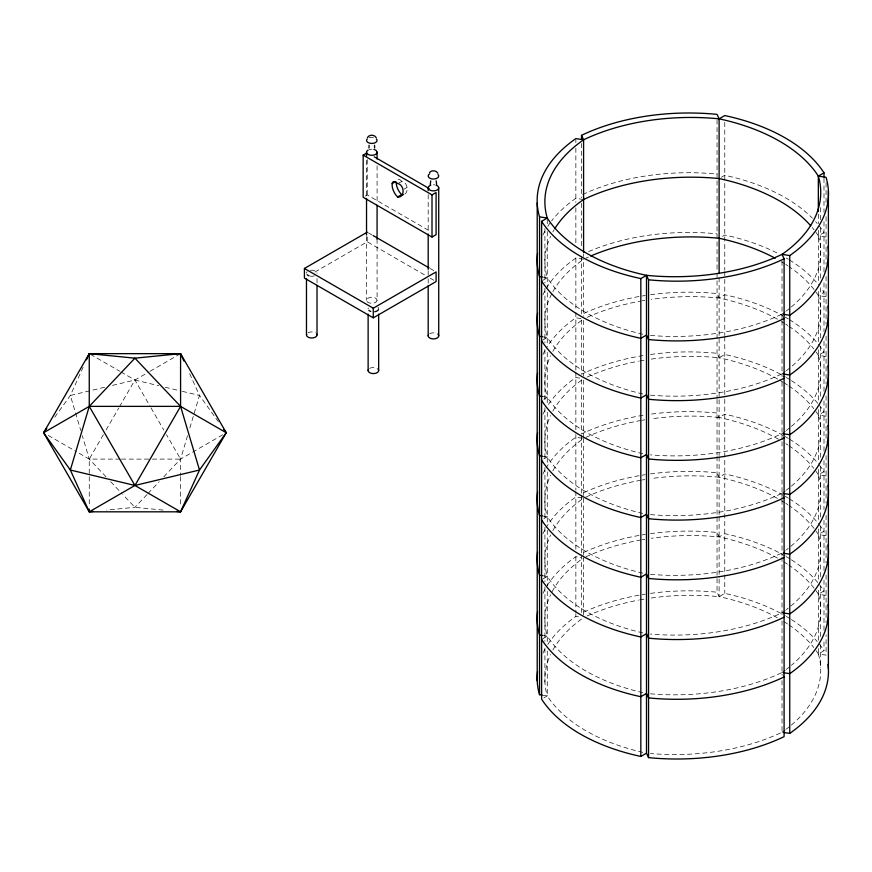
<?xml version="1.0" encoding="UTF-8"?>
<svg xmlns="http://www.w3.org/2000/svg" width="872" height="872" viewBox="0 0 872 872"><rect width="100%" height="100%" fill="white"/><g stroke="black" fill="none" stroke-linecap="round" stroke-linejoin="round"><path stroke-width="0.65" stroke-dasharray="4.36 3.27" d="M187.535 435.717L180.58 459.097L180.58 475.327M189.845 427.923L199.492 395.452L188.93 372.093M83.145 367.177L70.349 395.452L53.039 419.574M103.365 434.681L89.26 459.097L89.26 475.327M106.046 430.027L118.81 407.922M119.475 406.766L134.92 380.018L148.97 371.897M147.041 494.511L134.92 507.297L106.722 510.098M147.968 493.53L159.151 481.726M163.805 476.81L180.58 459.097L225.074 433.417M365.194 196.113L367.243 194.925L430.256 231.309M398.602 183.131L402.123 181.322A5.09 2.943 60 0 1 407.082 187.447A11.718 6.769 60 0 1 404.118 194.456M404.019 189.213L407.082 187.447M314.89 272.042L367.243 241.817L425.591 275.508M150.148 371.221L179.414 354.326M542.744 280.392L547.267 277.776A168.056 97.032 0 0 1 550.603 236.356M721.384 177.256L724.774 175.294A168.056 97.032 0 0 1 812.344 218.174M542.744 340.124L547.267 337.508A168.056 97.032 0 0 1 552.27 292.741M722.507 236.334L724.774 235.026A168.056 97.032 0 0 1 778.663 253.806M543.866 399.202L547.267 397.24A168.056 97.032 0 0 1 550.603 355.82M543.866 458.923L547.267 456.972A168.056 97.032 0 0 1 550.603 415.552M543.866 518.655L547.267 516.693A168.056 97.032 0 0 1 550.603 475.284M542.744 579.041L547.267 576.425A168.056 97.032 0 0 1 550.603 535.005M542.744 638.773L547.267 636.157A168.056 97.032 0 0 1 550.603 594.737M543.866 697.851L547.267 695.889A168.056 97.032 0 0 1 550.603 654.469M651.275 598.018A168.056 97.032 0 0 1 719.117 596.666L724.774 593.407A168.056 97.032 0 0 1 785.236 615.785M791.362 725.057A168.056 97.032 0 0 0 818.339 653.956L823.996 650.686L823.996 639.83M104.607 387.266L70.349 395.452L80.769 430.528M112.521 385.37L134.92 380.018L158.639 385.686M120.151 459.097L89.26 459.097L77.554 452.339M121.491 459.097L151.041 459.097M152.382 459.097L180.58 459.097L166.487 434.681M163.129 510.098L134.92 507.297L122.81 494.511M583.586 199.525L575.858 198.336A168.056 97.032 0 0 0 551.573 220.954M826.067 237.042L818.339 235.843A168.056 97.032 0 0 0 812.29 227.603M546.417 288.24A168.056 97.032 0 0 1 575.858 258.058L583.586 259.257L583.586 316.274M826.067 296.763L818.339 295.575A168.056 97.032 0 0 0 788.92 266.516M542.112 276.98L547.267 277.776A168.056 97.032 0 0 0 643.983 334.51M581.003 318.585L575.858 317.79A168.056 97.032 0 0 0 546.417 347.972M826.067 356.495L818.339 355.307A168.056 97.032 0 0 0 816.138 352.059M542.112 336.712L547.267 337.508A168.056 97.032 0 0 0 643.983 394.242M579.717 378.121L575.858 377.522A168.056 97.032 0 0 0 547.78 405.513M826.067 416.227L818.339 415.028A168.056 97.032 0 0 0 814.568 409.655M542.112 396.444L547.267 397.24A168.056 97.032 0 0 0 642.729 453.691M582.289 438.245L575.858 437.254A168.056 97.032 0 0 0 546.417 467.425M826.067 475.959L818.339 474.76A168.056 97.032 0 0 0 814.568 469.387M542.112 456.176L547.267 456.972A168.056 97.032 0 0 0 642.729 513.423M582.289 497.977L575.858 496.986A168.056 97.032 0 0 0 546.417 527.157M826.067 535.691L818.339 534.492A168.056 97.032 0 0 0 788.92 505.433M542.112 515.897L547.267 516.693A168.056 97.032 0 0 0 643.983 573.427M547.082 585.788A168.056 97.032 0 0 1 575.858 556.707L581.003 557.502M826.067 595.413L818.339 594.224A168.056 97.032 0 0 0 788.92 565.165M542.112 575.629L547.267 576.425A168.056 97.032 0 0 0 643.983 633.159M547.78 644.43A168.056 97.032 0 0 1 575.858 616.439L581.003 617.234M816.138 650.708A168.056 97.032 0 0 1 818.339 653.956L826.067 655.144L826.067 634.783M542.112 635.361L547.267 636.157A168.056 97.032 0 0 0 643.983 692.891M542.112 695.093L547.267 695.889A168.056 97.032 0 0 0 642.729 752.34M165.233 387.266L181.049 391.048M182.368 391.354L199.492 395.452L218.382 421.776M368.409 232.857L371.908 234.873M430.256 268.565L433.755 270.582M430.256 278.201L433.755 280.228M90.437 354.326L119.704 371.221M120.87 371.897L134.92 380.018L150.365 406.766M48.287 435.444L76.387 451.663M106.035 476.81L89.26 459.097L82.317 435.717M110.69 481.726L121.873 493.53M401.665 181.365L401.175 180.755A5.09 2.943 60 0 0 396.945 179.654M151.041 407.922L163.794 430.027M650.458 335.426A168.056 97.032 0 0 0 782.021 314.094L783.568 317.441M650.458 395.158A168.056 97.032 0 0 0 782.021 373.826L783.568 377.173M650.458 514.611A168.056 97.032 0 0 0 782.021 493.28L783.568 496.626M650.458 693.807A168.056 97.032 0 0 0 782.021 672.476L783.568 675.822M717.046 456.459L717.046 592.208L719.117 596.666A168.056 97.032 0 0 1 777.432 617.823M826.067 182.739L826.067 204.462M826.067 216.681L826.067 264.183M826.067 276.402L826.067 323.915M826.067 336.134L826.067 383.647M826.067 395.866L826.067 442.017M826.067 455.598L826.067 503.111M826.067 515.33L826.067 562.832M826.067 575.051L826.067 622.564M823.996 178.28L823.996 212.212M823.996 221.717L823.996 271.944M823.996 282.8L823.996 331.676M823.996 341.181L823.996 391.408M823.996 400.902L823.996 451.14M823.996 460.634L823.996 509.51M823.996 520.366L823.996 570.593M823.996 580.098L823.996 630.325M820.672 207.612L820.672 219.831M820.672 227.974L820.672 279.563M820.672 287.706L820.672 339.284M820.672 346.075L820.672 399.016M820.672 407.159L820.672 458.748M820.672 466.891L820.672 518.48M820.672 526.623L820.672 578.212M820.672 586.355L820.672 637.933M820.672 644.724L820.672 667.799M818.339 214.12L818.339 223.624M818.339 230.415L818.339 283.356M818.339 291.499L818.339 341.726M818.339 349.868L818.339 402.82M818.339 409.6L818.339 462.542M818.339 469.332L818.339 522.274M818.339 529.064L818.339 582.006M818.339 590.148L818.339 640.375M818.339 648.517L818.339 653.956M782.021 261.153L782.021 319.523M782.021 320.885L782.021 376.541M782.021 381.969L782.021 440.338M782.021 441.701L782.021 498.719M782.021 500.07L782.021 555.726M782.021 557.088L782.021 615.458M782.021 620.886L782.021 675.19M782.021 680.618L782.021 732.208A168.056 97.032 0 0 1 650.458 753.528M724.774 122.353L724.774 270.32M724.774 271.672L724.774 335.48M724.774 336.832L724.774 397.926M724.774 399.278L724.774 593.407M719.117 277.656L719.117 455.489M719.117 456.841L719.117 515.221M719.117 516.573L719.117 577.667M719.117 579.019L719.117 596.666M717.046 119.802L717.046 271.835M717.046 273.198L717.046 398.09M717.046 399.441L717.046 455.097M583.586 253.828L583.586 256.542M583.586 320.34L583.586 376.006M583.586 380.072L583.586 437.09M583.586 438.442L583.586 495.46M583.586 498.174L583.586 555.192M583.586 614.923L583.586 557.906A168.056 97.032 0 0 0 551.693 592.502M581.515 143.477L581.515 197.78M581.515 203.209L581.515 248.008M581.515 256.15L581.515 314.53A168.056 97.032 0 0 1 645.313 295.488M581.515 319.959L581.515 374.252A168.056 97.032 0 0 1 645.313 355.209M581.515 379.691L581.515 433.983A168.056 97.032 0 0 1 645.313 414.941M581.515 435.346L581.515 493.716A168.056 97.032 0 0 1 645.313 474.673M581.515 495.078L581.515 553.447A168.056 97.032 0 0 1 645.313 534.405M581.515 554.799L581.515 613.179A168.056 97.032 0 0 1 645.313 594.137M575.858 139.956L575.858 142.67M575.858 148.109L575.858 202.402M575.858 207.83L575.858 244.487M575.858 258.058L575.858 310.999M575.858 312.361L575.858 370.731M575.858 372.093L575.858 433.177M575.858 434.539L575.858 490.195M575.858 491.546L575.858 549.927M575.858 556.707L575.858 612.373M575.858 613.725L575.858 616.439M547.267 219.406L547.267 226.197M547.267 231.625L547.267 287.28M547.267 292.709L547.267 345.65M547.267 352.441L547.267 405.382M547.267 412.173L547.267 465.114M547.267 471.905L547.267 524.846M547.267 530.274L547.267 585.929M547.267 591.358L547.267 644.299M547.267 651.09L547.267 695.889M544.924 228.628L544.924 282.931M544.924 288.36L544.924 342.663M544.924 349.454L544.924 401.033M544.924 407.824L544.924 460.765M544.924 467.555L544.924 520.497M544.924 527.277L544.924 581.58M544.924 587.009L544.924 641.312M544.924 648.103L544.924 682.035M428.185 194.63L428.185 232.661M428.185 270.691L428.185 277.481M428.185 278.833L428.185 284.272M377.075 165.833L377.075 202.5M377.075 239.168L377.075 300.284A5.276 3.041 0 0 1 369.172 302.911A5.276 3.041 0 0 1 369.172 297.646A5.276 3.041 0 0 1 377.075 300.284M367.243 159.565L367.243 194.925M367.243 236.999L367.243 241.817M366.534 160.404L366.534 197.072M366.534 236.454L366.534 300.284M317.016 278.571L317.016 283.945M180.58 476.679L180.58 506.414M89.26 476.679L89.26 506.414M791.362 306.944A168.056 97.032 0 0 0 818.339 235.843L823.996 232.573A168.056 97.032 0 0 0 819.397 226.142M789.378 308.579A168.056 97.032 0 0 1 786.315 310.977M785.258 311.773A168.056 97.032 0 0 1 782.021 314.094M815.636 221.662A168.056 97.032 0 0 1 817.195 223.439M791.362 426.408A168.056 97.032 0 0 0 818.339 355.307L823.996 352.037A168.056 97.032 0 0 0 819.397 345.595M789.378 428.043A168.056 97.032 0 0 1 786.315 430.441M785.258 431.226A168.056 97.032 0 0 1 782.021 433.558A168.056 97.032 0 0 1 650.458 454.879M777.432 319.174A168.056 97.032 0 0 0 719.117 298.017A168.056 97.032 0 0 0 651.275 299.368M781.694 321.637A168.056 97.032 0 0 1 784.789 323.545M785.803 324.188A168.056 97.032 0 0 1 787.798 325.496M788.92 326.248A168.056 97.032 0 0 1 813.75 348.865M786.315 370.709A168.056 97.032 0 0 0 818.339 295.575L823.996 292.305A168.056 97.032 0 0 0 821.021 287.989M785.258 371.494A168.056 97.032 0 0 1 782.021 373.826M781.694 261.905A168.056 97.032 0 0 1 784.789 263.813M785.803 264.456A168.056 97.032 0 0 1 787.798 265.764M650.512 354.457A168.056 97.032 0 0 1 717.046 353.291L719.117 357.749A168.056 97.032 0 0 1 778.511 379.516M587.107 377.075A168.056 97.032 0 0 1 638.391 361.226M639.667 360.986A168.056 97.032 0 0 1 644.8 360.092M651.275 359.101A168.056 97.032 0 0 1 719.117 357.749L724.774 354.479A168.056 97.032 0 0 1 785.236 376.857M650.512 294.736A168.056 97.032 0 0 1 717.046 293.559L719.117 298.017L724.774 294.758A168.056 97.032 0 0 1 783.089 315.915M779.579 380.127A168.056 97.032 0 0 1 782.729 382.001M783.764 382.634A168.056 97.032 0 0 1 787.798 385.228M788.92 385.98A168.056 97.032 0 0 1 813.75 408.597M552.87 411.094A168.056 97.032 0 0 1 582.485 379.483M587.107 317.343A168.056 97.032 0 0 1 640.942 301.025M642.228 300.796A168.056 97.032 0 0 1 644.8 300.36M552.87 351.362A168.056 97.032 0 0 1 582.485 319.752M552.87 291.63A168.056 97.032 0 0 1 582.485 260.03M542.875 414.353A168.056 97.032 0 0 1 546.417 407.693M542.875 354.621A168.056 97.032 0 0 1 545.763 349.062M791.362 486.14A168.056 97.032 0 0 0 818.339 415.028L823.996 411.769A168.056 97.032 0 0 0 819.397 405.327M789.378 487.764A168.056 97.032 0 0 1 786.315 490.173M785.258 490.958A168.056 97.032 0 0 1 782.021 493.28M552.87 231.908A168.056 97.032 0 0 1 554.134 229.707M542.875 294.889A168.056 97.032 0 0 1 545.142 290.441M585.919 258.156A168.056 97.032 0 0 1 588.295 257.087M542.875 235.168A168.056 97.032 0 0 1 546.417 228.508M547.78 226.328A168.056 97.032 0 0 1 550.766 222.011M588.633 251.572A168.056 97.032 0 0 1 717.046 233.827M786.293 377.478A168.056 97.032 0 0 1 790.446 380.007M791.46 380.65A168.056 97.032 0 0 1 818.677 404.423M785.236 317.136A168.056 97.032 0 0 1 788.386 318.999M789.422 319.632A168.056 97.032 0 0 1 818.677 344.691M582.681 194.511A168.056 97.032 0 0 1 717.046 174.095M786.293 258.014A168.056 97.032 0 0 1 788.386 259.267M789.422 259.911A168.056 97.032 0 0 1 818.677 284.97M785.236 556.053A168.056 97.032 0 0 0 724.774 533.675L719.117 536.934A168.056 97.032 0 0 0 651.275 538.286M786.293 556.674A168.056 97.032 0 0 1 790.446 559.192M791.46 559.846A168.056 97.032 0 0 1 818.677 583.619M819.397 584.523A168.056 97.032 0 0 1 823.996 590.954L818.339 594.224A168.056 97.032 0 0 1 791.362 665.325M777.432 558.091A168.056 97.032 0 0 0 719.117 536.934L717.046 532.476A168.056 97.032 0 0 0 650.512 533.653M783.764 561.819A168.056 97.032 0 0 1 787.798 564.413M783.089 495.1A168.056 97.032 0 0 0 724.774 473.943L719.117 477.213A168.056 97.032 0 0 0 651.275 478.565M785.236 496.321A168.056 97.032 0 0 1 788.386 498.195M789.422 498.828A168.056 97.032 0 0 1 818.677 523.887M819.397 524.791A168.056 97.032 0 0 1 823.996 531.222L818.339 534.492A168.056 97.032 0 0 1 786.315 609.626M789.378 666.96A168.056 97.032 0 0 1 786.315 669.358M785.258 670.143A168.056 97.032 0 0 1 782.021 672.476M585.919 556.805A168.056 97.032 0 0 1 640.942 539.942M642.228 539.714A168.056 97.032 0 0 1 644.8 539.278M777.432 498.37A168.056 97.032 0 0 0 719.117 477.213L717.046 472.744A168.056 97.032 0 0 0 650.512 473.921M781.694 500.833A168.056 97.032 0 0 1 784.789 502.73M785.803 503.373A168.056 97.032 0 0 1 787.798 504.681M785.258 610.422A168.056 97.032 0 0 1 782.021 612.744A168.056 97.032 0 0 1 650.458 634.075M585.919 497.073A168.056 97.032 0 0 1 640.942 480.21M642.228 479.982A168.056 97.032 0 0 1 644.8 479.546M552.87 530.558A168.056 97.032 0 0 1 582.485 498.948M789.378 726.692A168.056 97.032 0 0 1 786.315 729.09M785.258 729.875A168.056 97.032 0 0 1 782.021 732.208M783.764 621.551A168.056 97.032 0 0 1 787.798 624.145M788.92 624.897A168.056 97.032 0 0 1 813.75 647.514M552.87 650.011A168.056 97.032 0 0 1 582.485 618.401M650.512 593.385A168.056 97.032 0 0 1 717.046 592.208M587.107 615.992A168.056 97.032 0 0 1 638.391 600.143M639.667 599.903A168.056 97.032 0 0 1 644.8 599.01M542.875 593.549A168.056 97.032 0 0 1 546.417 586.889M542.875 533.817A168.056 97.032 0 0 1 545.763 528.258M786.293 616.395A168.056 97.032 0 0 1 790.446 618.924M791.46 619.567A168.056 97.032 0 0 1 817.195 641.552M819.397 644.245A168.056 97.032 0 0 1 823.996 650.686M542.875 653.27A168.056 97.032 0 0 1 546.417 646.621M552.87 470.826A168.056 97.032 0 0 1 582.485 439.216M650.458 574.343A168.056 97.032 0 0 0 782.021 553.012A168.056 97.032 0 0 0 785.258 550.69M783.089 435.368A168.056 97.032 0 0 0 724.774 414.211L719.117 417.481A168.056 97.032 0 0 0 651.275 418.833M785.236 436.589A168.056 97.032 0 0 1 788.386 438.463M789.422 439.096A168.056 97.032 0 0 1 818.677 464.155M819.397 465.059A168.056 97.032 0 0 1 823.996 471.501L818.339 474.76A168.056 97.032 0 0 1 786.315 549.894M778.511 439.248A168.056 97.032 0 0 0 719.117 417.481L717.046 413.023A168.056 97.032 0 0 0 650.512 414.189M785.803 443.652A168.056 97.032 0 0 1 787.798 444.949M788.92 445.712A168.056 97.032 0 0 1 813.75 468.329M585.919 437.352A168.056 97.032 0 0 1 640.942 420.478M642.228 420.25A168.056 97.032 0 0 1 644.8 419.814M542.875 474.085A168.056 97.032 0 0 1 545.763 468.526M314.378 275.835A5.276 3.041 0 0 1 310.377 276.141M306.475 273.198A5.276 3.041 0 0 1 307.173 271.683M310.377 270.266A5.276 3.041 0 0 1 317.016 273.198M433.46 184.799A5.276 3.041 0 0 1 434.823 184.908M429.733 333.725A5.276 3.041 0 0 1 437.188 333.725M369.172 137.776A5.276 3.041 0 0 1 374.437 137.776M369.663 368.398A5.276 3.041 0 0 1 377.118 368.398M368.126 308.797A5.276 3.041 0 0 1 368.3 308.001M377.958 307.271A5.276 3.041 0 0 1 378.666 308.797M369.172 149.613A5.276 3.041 0 0 1 371.81 149.21M373.172 149.308A5.276 3.041 0 0 1 374.437 149.613M308.012 332.799A5.276 3.041 0 0 1 315.468 332.799"/><path stroke-width="1.31" d="M374.513 145.264L374.644 148.011M436.163 180.853L436.654 184.581M368.965 148.011L369.096 145.264M430.256 184.581L430.746 180.853M86.481 359.798L89.26 353.651L180.58 353.651L226.24 432.741L180.58 511.82L89.26 511.82L43.6 432.741L89.26 353.651L134.92 358.174L180.58 353.651L183.927 361.03M176.558 511.428L180.58 511.82L199.492 470.019L226.24 432.741L223.886 429.449M93.293 511.428L89.26 511.82L70.349 470.019L43.6 432.741L46.75 428.348M367.395 137.58C369.238 134.408 374.371 134.408 376.214 137.58M429.504 172.536C431.651 169.975 436.153 170.269 437.864 173.168M363.155 155.118L432.011 194.87L436.087 192.516L436.087 234.677L432.011 237.042L363.155 197.29L363.155 155.118L366.218 153.352M403.355 194.652A11.718 6.769 60 0 1 401.665 194.641L397.578 196.996A11.827 6.834 60 0 1 392.16 183.6L395.223 181.834M304.415 268.456L373.271 308.208L436.087 271.933L436.087 281.569L373.271 317.844L304.415 278.092L304.415 268.456L367.243 232.181M43.6 432.741L89.26 406.374L134.92 358.174L180.58 406.374L226.24 432.741M542.112 695.093L539.539 694.69L539.539 216.856L547.267 218.044A168.056 97.032 0 0 0 646.49 275.334L646.49 753.168L640.833 756.438A168.056 97.032 0 0 1 541.61 699.148L541.61 221.314L547.267 218.044A168.056 97.032 0 0 1 583.586 139.793L581.515 135.334A168.056 97.032 0 0 1 717.046 114.374L719.117 118.832L719.117 273.579M539.539 216.856A168.056 97.032 0 0 1 575.858 138.604L583.586 139.793A168.056 97.032 0 0 1 719.117 118.832L724.774 115.562A168.056 97.032 0 0 1 823.996 172.852L823.996 176.918M541.61 221.314A168.056 97.032 0 0 0 640.833 278.593L646.49 275.334A168.056 97.032 0 0 0 782.021 254.362L789.749 255.561A168.056 97.032 0 0 0 826.067 177.31L818.339 176.111A168.056 97.032 0 0 0 719.117 118.832M646.49 753.168L648.55 757.626A168.056 97.032 0 0 0 784.092 736.666L784.092 258.82L782.021 254.362A168.056 97.032 0 0 0 818.339 176.111L823.996 172.852M542.112 276.98L539.539 276.588A168.056 97.032 0 0 1 537.566 253.447M783.307 314.291L789.749 315.293A168.056 97.032 0 0 0 828.008 246.253M542.112 336.712L539.539 336.309A168.056 97.032 0 0 1 537.566 313.179M783.307 374.023L789.749 375.015A168.056 97.032 0 0 0 828.008 305.985M542.112 396.444L539.539 396.041A168.056 97.032 0 0 1 537.566 372.911M783.307 433.755L789.749 434.747A168.056 97.032 0 0 0 828.008 365.717M542.112 456.176L539.539 455.773A168.056 97.032 0 0 1 537.566 432.643M783.307 493.487L789.749 494.478A168.056 97.032 0 0 0 828.008 425.438M542.112 515.897L539.539 515.505A168.056 97.032 0 0 1 537.566 492.375M783.307 553.208L789.749 554.211A168.056 97.032 0 0 0 828.008 485.17M542.112 575.629L539.539 575.237A168.056 97.032 0 0 1 537.566 552.107M783.307 612.94L789.749 613.942A168.056 97.032 0 0 0 828.008 544.902M542.112 635.361L539.539 634.958A168.056 97.032 0 0 1 537.566 611.828M783.307 672.672L789.749 673.664A168.056 97.032 0 0 0 828.008 604.634M783.307 732.404L789.749 733.396A168.056 97.032 0 0 0 828.008 664.366M374.241 156.807L429.089 188.472M373.074 235.549L429.089 267.889M180.58 511.82L134.92 485.464L70.349 470.019L89.26 406.374L89.26 353.651M646.49 275.334L648.55 279.792L648.55 757.626M828.4 191.164L828.4 668.998M818.339 176.111L818.339 211.405M789.749 255.561L789.749 733.396M640.833 278.593L640.833 756.438M583.586 139.793L583.586 252.466M581.515 135.334L581.515 139.411M537.207 203.002L537.207 680.836M438.725 187.84L438.725 335.873M432.011 194.87L432.011 237.042M428.185 187.84L428.185 190.565M428.185 234.023L428.185 269.328M428.185 285.624L428.185 335.873M378.666 314.16L378.666 370.546M377.075 152.251L377.075 159.042M377.075 205.214L377.075 239.168M373.271 308.208L373.271 317.844M368.126 314.16L368.126 370.546M366.534 152.251L366.534 156.328M366.534 198.424L366.534 235.091M317.016 285.286L317.016 334.957M306.475 278.571L306.475 334.957M180.58 353.651L180.58 406.374L199.492 470.019L134.92 485.464L89.26 511.82L89.26 509.117M784.092 318.553A168.056 97.032 0 0 1 648.55 339.524L646.49 335.066L640.833 338.325A168.056 97.032 0 0 1 541.61 281.046M784.092 258.82A168.056 97.032 0 0 1 648.55 279.792M810.764 225.815A168.056 97.032 0 0 0 719.117 178.564A168.056 97.032 0 0 0 583.586 199.525A168.056 97.032 0 0 0 554.81 228.606M541.61 460.231A168.056 97.032 0 0 0 640.833 517.521L646.49 514.251L648.55 518.709A168.056 97.032 0 0 0 784.092 497.749M541.61 400.499A168.056 97.032 0 0 0 640.833 457.789L646.49 454.519L648.55 458.977A168.056 97.032 0 0 0 784.092 438.017M541.61 340.778A168.056 97.032 0 0 0 640.833 398.057L646.49 394.787L648.55 399.256A168.056 97.032 0 0 0 784.092 378.285M590.693 256.03A168.056 97.032 0 0 1 719.117 238.285A168.056 97.032 0 0 1 775.241 258.254M784.092 676.934A168.056 97.032 0 0 1 648.55 697.905L646.49 693.436L640.833 696.706A168.056 97.032 0 0 1 541.61 639.427M784.092 617.202A168.056 97.032 0 0 1 648.55 638.173L646.49 633.715L640.833 636.974A168.056 97.032 0 0 1 541.61 579.695M539.539 694.69A168.056 97.032 0 0 1 537.566 671.56M541.61 519.963A168.056 97.032 0 0 0 640.833 577.242L646.49 573.983L648.55 578.441A168.056 97.032 0 0 0 784.092 557.47M397.578 196.996A11.718 6.769 60 0 0 402.995 189.802A5.09 2.943 60 0 0 398.035 183.676L397.087 183.109A5.09 2.943 60 0 0 392.16 183.6M436.087 185.213A5.276 3.041 0 0 1 437.493 189.802A5.276 3.041 0 0 1 429.416 189.802A5.276 3.041 0 0 1 430.823 185.213M378.481 309.582A5.276 3.041 0 0 1 374.753 311.729M370.753 311.424A5.276 3.041 0 0 1 368.823 310.312M374.437 149.613A5.276 3.041 0 0 1 376.126 153.995A5.276 3.041 0 0 1 368.42 154.584A5.276 3.041 0 0 1 368.082 150.104M438.017 174.487A5.276 3.041 0 0 1 434.147 179.022A5.276 3.041 0 0 1 428.359 175.218M428.893 174.487A5.276 3.041 0 0 1 429.733 173.855M438.017 334.347A5.276 3.041 0 0 1 434.147 338.892A5.276 3.041 0 0 1 428.359 335.088M376.366 138.888A5.276 3.041 0 0 1 371.81 143.455A5.276 3.041 0 0 1 367.243 138.888M401.665 194.641A11.827 6.834 60 0 1 396.182 182.281M309.102 275.835A5.276 3.041 0 0 1 307.173 274.724M377.958 369.03A5.276 3.041 0 0 1 374.077 373.565A5.276 3.041 0 0 1 368.3 369.761M316.83 334.172A5.276 3.041 0 0 1 311.74 337.998A5.276 3.041 0 0 1 306.65 334.172M180.58 406.374L134.92 485.464L89.26 406.374L180.58 406.374"/></g></svg>
